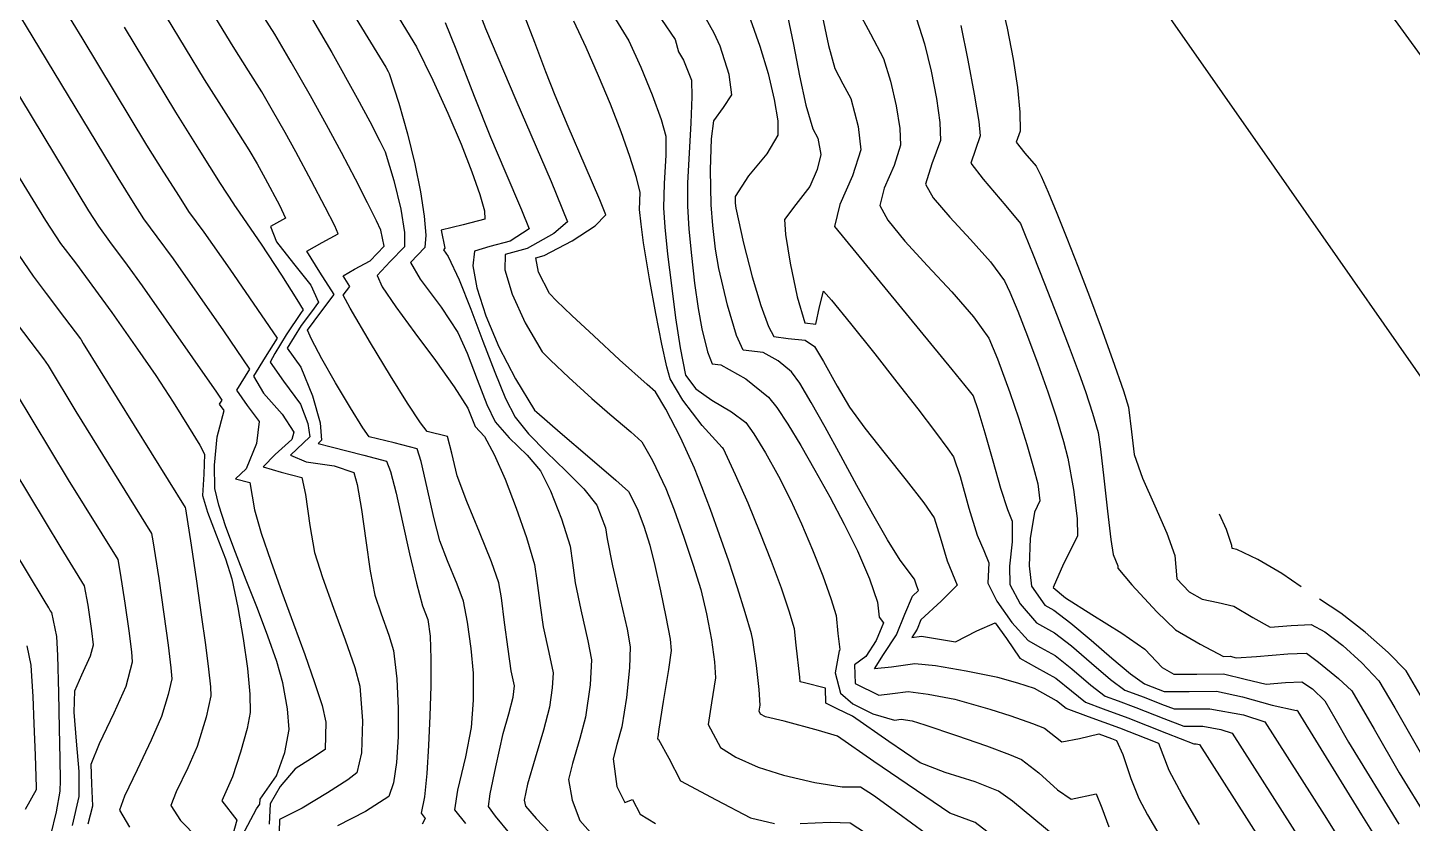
# Model space of a CAD drawing. Extents: x -367 to 63045, y 275 to 109039.
# Drawn here: x 62288.81 to 62336.42, y 108413.32 to 108440.67 of the extents above; entities that cross this region are included whole.
import ezdxf

# ---------------------------------------------------------------- set-up
doc = ezdxf.new("R2010")
doc.units = 0
doc.header["$LTSCALE"] = 25.401856
doc.header["$MEASUREMENT"] = 0
doc.layers.add('curve livello 5m', color=7, linetype='Continuous')
doc.layers.add('Strade', color=7, linetype='Continuous')
doc.layers.add('no_plot', color=5, linetype='Continuous', plot=False)

msp = doc.modelspace()

# ---------------------------------------------------------------- linework, layer by layer
at = {"layer": 'curve livello 5m', "color": 2, "flags": 128}
for points in [[(62299.44542, 108442.04905), (62301.11737, 108439.3108), (62301.19692, 108439.17154), (62301.23614, 108439.09534), (62301.56918, 108438.07538), (62301.86711, 108437.02322), (62302.11927, 108435.9912), (62302.31497, 108435.03165), (62302.44355, 108434.19692), (62302.49432, 108433.53934), (62302.45662, 108433.11126), (62302.45662, 108433.11126), (62301.96569, 108432.59862), (62302.30471, 108432.02645), (62303.01863, 108431.05945), (62303.60098, 108430.19807), (62303.60098, 108430.19807), (62303.92288, 108429.47971), (62304.26705, 108428.57836), (62304.59886, 108427.71792), (62304.88366, 108427.12226), (62304.88366, 108427.12226), (62305.3617, 108426.57403), (62305.97637, 108425.9785), (62306.44408, 108425.43808), (62306.44408, 108425.43808), (62306.7844, 108424.74921), (62307.15848, 108423.78861), (62307.45409, 108422.84446), (62307.45409, 108422.84446), (62307.53556, 108422.27744), (62307.62974, 108421.5864), (62307.62974, 108421.5864), (62307.82655, 108420.66156), (62308.07107, 108419.59333), (62308.19832, 108418.94275), (62308.19832, 108418.94275), (62308.14694, 108418.07599), (62307.99085, 108416.97439), (62307.99085, 108416.97439), (62307.79318, 108416.23105), (62307.53408, 108415.37608), (62307.40515, 108414.82327), (62307.40515, 108414.82327), (62307.52501, 108414.11624), (62307.78864, 108413.41552), (62307.78864, 108413.41552), (62308.16314, 108413.00687)], [(62322.23048, 108441.73441), (62322.48146, 108440.65391), (62322.68801, 108439.59364), (62322.83887, 108438.61144), (62322.92276, 108437.76513), (62322.92843, 108437.11254), (62322.92843, 108437.11254), (62322.79955, 108436.73736), (62323.09741, 108436.36025), (62323.47993, 108435.90802), (62323.47993, 108435.90802), (62323.65491, 108435.56266), (62323.89844, 108435.01497), (62324.19818, 108434.29674), (62324.54174, 108433.43974), (62324.91678, 108432.47575), (62325.31093, 108431.43656), (62325.71182, 108430.35394), (62326.10708, 108429.25967), (62326.48437, 108428.18553), (62326.48437, 108428.18553), (62326.6524, 108427.63179), (62326.75483, 108426.78087), (62326.8549, 108425.99352), (62326.8549, 108425.99352), (62327.14408, 108425.18562), (62327.56555, 108424.23478), (62327.9805, 108423.29553), (62328.25015, 108422.52241), (62328.25015, 108422.52241), (62328.31523, 108421.72483), (62328.74025, 108421.27207), (62329.19143, 108421.02166), (62329.73777, 108420.90587), (62330.27743, 108420.79048), (62330.27743, 108420.79048), (62330.93805, 108420.39925), (62331.53193, 108420.06241), (62331.53193, 108420.06241), (62332.24971, 108420.11458), (62332.93319, 108420.15381), (62332.93319, 108420.15381), (62333.4056, 108419.8993), (62334.02518, 108419.43128), (62334.68247, 108418.8405), (62335.26804, 108418.21772), (62335.26804, 108418.21772), (62335.81482, 108417.29075), (62336.82058, 108415.52233)], [(62292.11875, 108440.6858), (62293.88575, 108437.76536), (62293.88575, 108437.76536), (62294.68947, 108436.47913), (62295.4296, 108435.31109), (62295.88409, 108434.61167), (62295.88409, 108434.61167), (62295.91886, 108434.56425), (62295.97808, 108434.47959), (62296.83646, 108433.22739), (62297.53024, 108432.16528), (62298.06318, 108431.32823), (62298.27539, 108430.96736), (62298.27539, 108430.96736), (62298.21301, 108430.88378), (62297.6983, 108430.10871), (62297.30362, 108429.47627), (62297.14736, 108429.17618), (62297.14736, 108429.17618), (62297.59844, 108428.52356), (62298.19171, 108427.73328), (62298.19171, 108427.73328), (62298.4423, 108427.07004), (62298.51143, 108426.60558), (62298.51143, 108426.60558), (62297.84698, 108425.97616), (62298.38183, 108425.74711), (62299.34429, 108425.60617), (62300.01966, 108425.38175), (62300.01966, 108425.38175), (62300.14082, 108424.96527), (62300.27926, 108424.11018), (62300.42973, 108423.04201), (62300.58698, 108421.9863), (62300.74577, 108421.16858), (62300.74577, 108421.16858), (62300.95699, 108420.52558), (62301.22837, 108419.78513), (62301.38704, 108419.26567), (62301.38704, 108419.26567), (62301.49627, 108418.28513), (62301.54812, 108417.26925), (62301.54482, 108416.28774), (62301.4886, 108415.41031), (62301.3817, 108414.70667), (62301.22634, 108414.24653), (62301.22634, 108414.24653), (62300.41762, 108413.72764), (62299.46392, 108413.23872)], [(62324.20117, 108412.81297), (62323.403, 108413.47185), (62322.66438, 108414.07773), (62322.18355, 108414.43042), (62321.38468, 108414.74477), (62320.35502, 108415.06963), (62319.49515, 108415.39757), (62319.49515, 108415.39757), (62318.41615, 108416.1319), (62317.16174, 108417.00416), (62316.63822, 108417.25601), (62316.25225, 108417.45243), (62316.23594, 108417.96168), (62315.51271, 108418.14894), (62315.37086, 108418.18567), (62315.35348, 108418.34413), (62315.23238, 108419.44854), (62315.17149, 108420.00392), (62314.99495, 108420.61091), (62314.72563, 108421.40029), (62314.38485, 108422.31796), (62313.99393, 108423.30983), (62313.57419, 108424.32179), (62313.14696, 108425.29974), (62312.73355, 108426.18957), (62312.71232, 108426.22635), (62312.6886, 108426.24234), (62312.00025, 108426.99186), (62311.33786, 108427.86482), (62310.90016, 108428.59932), (62310.78121, 108429.01173), (62310.60802, 108429.79725), (62310.4026, 108430.84377), (62310.18696, 108432.03915), (62309.98311, 108433.27128), (62309.89591, 108433.91457), (62309.84708, 108434.4197), (62309.86566, 108435.00797), (62309.7397, 108435.52724), (62309.51367, 108436.23978), (62309.20754, 108437.09408), (62308.84129, 108438.0386), (62308.4349, 108439.02185), (62308.00833, 108439.99228), (62307.58158, 108440.89839)], [(62314.92704, 108441.07708), (62315.13914, 108440.0891), (62315.34464, 108439.02178), (62315.55913, 108438.01094), (62315.79815, 108437.19241), (62315.79815, 108437.19241), (62315.97102, 108436.86923), (62316.07976, 108436.31105), (62315.94935, 108435.79445), (62315.70052, 108435.207), (62315.70052, 108435.207), (62315.21966, 108434.59796), (62314.82824, 108434.07273), (62314.82824, 108434.07273), (62314.8613, 108433.55735), (62315.02114, 108432.57473), (62315.25979, 108431.41966), (62315.25979, 108431.41966), (62315.52595, 108430.5262), (62315.90134, 108430.4805), (62316.03305, 108431.07828), (62316.16873, 108431.61912), (62316.16873, 108431.61912), (62316.44701, 108431.30243), (62317.10186, 108430.50126), (62317.93683, 108429.45596), (62317.93683, 108429.45596), (62318.69687, 108428.48803), (62319.41242, 108427.56515), (62320.01854, 108426.77226), (62320.45029, 108426.19432), (62320.64273, 108425.91629), (62320.64273, 108425.91629), (62320.86373, 108425.2451), (62321.17238, 108424.15931), (62321.45801, 108423.22953), (62321.45801, 108423.22953), (62321.68197, 108422.69873), (62321.85344, 108422.27836), (62321.85344, 108422.27836), (62321.82494, 108421.57431), (62322.12731, 108420.95206), (62322.64029, 108420.22227), (62323.20999, 108419.60388), (62323.20999, 108419.60388), (62323.63515, 108419.3656), (62324.14, 108419.09252), (62324.14, 108419.09252), (62324.71359, 108418.63455), (62325.36128, 108418.07259), (62325.85726, 108417.69072), (62325.85726, 108417.69072), (62326.29632, 108417.52745), (62326.91235, 108417.30068), (62326.91235, 108417.30068), (62327.87755, 108416.92116), (62328.56374, 108416.65399), (62328.56374, 108416.65399), (62329.21492, 108416.6567), (62329.83052, 108416.54679), (62330.22392, 108416.416), (62330.22392, 108416.416), (62334.34593, 108409.95602)], [(62288.50466, 108432.84999), (62288.99578, 108432.12604), (62288.99578, 108432.12604), (62289.44, 108431.53212), (62290.0775, 108430.69846), (62290.6192, 108429.97979), (62290.6192, 108429.97979), (62290.63393, 108429.95899), (62290.72006, 108429.81622), (62294.22112, 108424.17705), (62294.23039, 108424.1261), (62294.42497, 108422.87809), (62294.6093, 108421.64685), (62294.7757, 108420.48852), (62294.9165, 108419.45926), (62295.02401, 108418.61519), (62295.09055, 108418.01247), (62295.10845, 108417.70723), (62295.10845, 108417.70723), (62294.94671, 108416.96907), (62294.63069, 108415.95533), (62294.63069, 108415.95533), (62294.30905, 108415.23079), (62293.91107, 108414.4055), (62293.72582, 108413.93201), (62293.72582, 108413.93201), (62294.06441, 108413.4168), (62294.65173, 108412.80969)], [(62288.72872, 108413.80091), (62289.10728, 108414.47776), (62289.11325, 108414.50138), (62289.11227, 108414.55199), (62289.07409, 108415.65989), (62289.03186, 108416.73513), (62288.99007, 108417.67681), (62288.9532, 108418.38402), (62288.92571, 108418.75589), (62288.78779, 108419.42222)]]:
    msp.add_lwpolyline(points, dxfattribs=at)
at = {"layer": 'no_plot', "flags": 128}
for points in [[(62286.97752, 108443.6345), (62289.20951, 108439.96139), (62291.90382, 108435.50832), (62292.43594, 108434.65962), (62292.79321, 108434.10473), (62293.25168, 108433.47796), (62293.80764, 108432.72133), (62293.80764, 108432.72133), (62295.53493, 108430.25184), (62296.43801, 108428.93445), (62295.98532, 108428.20906), (62296.35732, 108427.68491), (62296.76162, 108427.13649), (62296.6695, 108426.37265), (62296.31811, 108425.50813), (62295.95764, 108425.16667), (62296.44083, 108425.03448), (62296.60231, 108424.0975), (62296.83708, 108423.29369), (62297.16261, 108422.32992), (62297.54392, 108421.27061), (62297.94602, 108420.18019), (62298.33394, 108419.1231), (62298.67271, 108418.16378), (62298.92734, 108417.36665), (62299.06286, 108416.79614), (62299.06286, 108416.79614), (62299.03281, 108415.85761), (62298.5682, 108415.54734), (62298.0029, 108415.1968), (62297.48267, 108414.58064), (62297.13981, 108413.98793), (62297.1146, 108413.28828)], [(62288.81624, 108443.36461), (62290.66413, 108440.32359), (62292.89478, 108436.63684), (62293.4755, 108435.7075), (62294.01026, 108434.86355), (62294.33865, 108434.3582), (62294.86325, 108433.64279), (62295.7565, 108432.36571), (62297.38031, 108429.99693), (62296.97195, 108429.34359), (62296.56634, 108428.69262), (62296.91447, 108428.10519), (62297.56246, 108427.39026), (62297.9622, 108426.76405), (62297.89297, 108426.50984), (62297.31214, 108425.99557), (62296.90231, 108425.57142), (62297.51797, 108425.38817), (62298.23024, 108425.20812), (62298.35973, 108424.62642), (62298.51262, 108423.55534), (62298.67404, 108422.63304), (62298.93968, 108421.7714), (62299.31789, 108420.71402), (62299.71838, 108419.62725), (62300.05083, 108418.67743), (62300.22495, 108418.03091), (62300.32055, 108416.84604), (62300.28523, 108415.74277), (62300.12957, 108415.05207), (62299.81546, 108414.81085), (62299.11868, 108414.36379), (62298.24827, 108413.84499), (62297.46949, 108413.44688), (62297.43879, 108412.59483)], [(62298.21151, 108441.62817), (62299.25959, 108439.81923), (62300.14131, 108438.25008), (62300.56771, 108437.45025), (62300.92011, 108436.76565), (62301.09278, 108436.40167), (62301.39878, 108435.41386), (62301.63268, 108434.43785), (62301.76325, 108433.6268), (62301.75925, 108433.13391), (62301.27024, 108432.63403), (62300.82524, 108432.1586), (62300.99835, 108431.76772), (62301.47023, 108431.07003), (62302.12042, 108430.18455), (62302.82849, 108429.23029), (62303.47398, 108428.32626), (62303.93642, 108427.59148), (62304.19787, 108426.96454), (62304.51594, 108426.62124), (62304.84536, 108426.00172), (62305.2229, 108425.14545), (62305.60736, 108424.1582), (62305.95754, 108423.14576), (62306.23226, 108422.21389), (62306.31776, 108421.66638), (62306.42602, 108420.81093), (62306.53073, 108420.07607), (62306.72422, 108419.19301), (62306.87088, 108418.49454), (62306.84014, 108417.97602), (62306.74677, 108417.317), (62306.54551, 108416.52564), (62306.25258, 108415.55392), (62305.98847, 108414.66209), (62305.87367, 108414.11036), (62305.92939, 108413.9058), (62306.28603, 108413.4898), (62306.95179, 108412.79012)], [(62300.94509, 108442.03466), (62302.1782, 108440.01512), (62302.73375, 108438.8657), (62303.24999, 108437.73112), (62303.70642, 108436.66316), (62304.0825, 108435.71364), (62304.35774, 108434.93433), (62304.51162, 108434.37703), (62304.52362, 108434.09354), (62303.78516, 108433.89996), (62303.02781, 108433.70727), (62303.15399, 108433.0886), (62303.10614, 108433.03864), (62303.26553, 108432.80465), (62303.64347, 108432.00084), (62304.04841, 108430.99137), (62304.46192, 108429.89539), (62304.86555, 108428.83206), (62305.24087, 108427.92055), (62305.56944, 108427.27999), (62306.02665, 108426.70965), (62306.64556, 108426.08224), (62307.31615, 108425.4375), (62307.92838, 108424.81514), (62308.37222, 108424.25491), (62308.67593, 108423.47502), (62308.72874, 108423.09673), (62308.92035, 108422.174), (62309.1821, 108421.02759), (62309.41643, 108419.98931), (62309.52576, 108419.39096), (62309.49944, 108418.66864), (62309.39173, 108417.64672), (62309.23494, 108416.63178), (62309.23494, 108416.63178), (62309.06609, 108416.02939), (62308.93663, 108415.53617), (62309.06396, 108414.58689), (62309.34397, 108414.0409), (62309.60218, 108414.13603), (62309.87036, 108413.63389), (62310.39, 108413.31521)], [(62303.86808, 108413.31471), (62303.49536, 108413.78093), (62303.49536, 108413.78093), (62303.60029, 108414.45868), (62303.86953, 108415.60855), (62304.06805, 108416.60916), (62304.13099, 108417.55328), (62304.13377, 108418.48046), (62304.13377, 108418.48046), (62304.05785, 108419.32454), (62303.93001, 108420.24021), (62303.78859, 108420.95276), (62303.78859, 108420.95276), (62303.57198, 108421.54361), (62303.24252, 108422.33953), (62302.98015, 108423.02875), (62302.98015, 108423.02875), (62302.77135, 108423.83341), (62302.54321, 108424.8543), (62302.33712, 108425.75362), (62302.19443, 108426.19358), (62302.19443, 108426.19358), (62301.40339, 108426.4038), (62300.54955, 108426.61078), (62300.54955, 108426.61078), (62300.33002, 108426.92039), (62299.90106, 108427.60697), (62299.39136, 108428.46452), (62299.39136, 108428.46452), (62298.92204, 108429.29351), (62298.5633, 108429.96164), (62298.42274, 108430.26848), (62298.42274, 108430.26848), (62298.88851, 108430.88993), (62299.34573, 108431.50514), (62298.85174, 108432.26518), (62298.40165, 108432.98796), (62298.40165, 108432.98796), (62298.93691, 108433.2884), (62299.47996, 108433.5905), (62299.47996, 108433.5905), (62299.36326, 108433.85876), (62299.03741, 108434.50564), (62298.57036, 108435.39912), (62298.03009, 108436.40716), (62298.03009, 108436.40716), (62297.66297, 108437.0676), (62297.22752, 108437.82984), (62296.85438, 108438.46523), (62296.85438, 108438.46523), (62296.39822, 108439.18639), (62295.86767, 108440.0224), (62295.86767, 108440.0224), (62295.02799, 108441.4102)], [(62305.38221, 108412.96431), (62304.88933, 108413.56743), (62304.65271, 108413.89472), (62304.65271, 108413.89472), (62304.71352, 108414.32759), (62304.90172, 108415.25704), (62305.16086, 108416.40422), (62305.16086, 108416.40422), (62305.34681, 108417.08073), (62305.50268, 108417.65961), (62305.50268, 108417.65961), (62305.54344, 108418.04634), (62305.43173, 108418.56573), (62305.3228, 108419.30411), (62305.20583, 108420.22328), (62305.09648, 108421.06808), (62305.01043, 108421.58332), (62305.01043, 108421.58332), (62304.75371, 108422.313), (62304.33968, 108423.32479), (62303.90284, 108424.38561), (62303.57772, 108425.26237), (62303.57772, 108425.26237), (62303.39132, 108426.04115), (62303.24253, 108426.61249), (62303.24253, 108426.61249), (62302.54082, 108426.79047), (62302.31354, 108427.08549), (62301.87145, 108427.7587), (62301.27813, 108428.70834), (62300.59715, 108429.83268), (62299.89207, 108431.02995), (62299.89207, 108431.02995), (62299.65504, 108431.4714), (62299.88091, 108431.77403), (62299.64987, 108432.1369), (62300.04671, 108432.37163), (62300.58672, 108432.66039), (62300.58672, 108432.66039), (62301.06188, 108433.15656), (62300.94941, 108433.70799), (62300.80032, 108434.03788), (62300.49467, 108434.65179), (62300.0772, 108435.46281), (62299.59263, 108436.38405), (62299.0857, 108437.32862), (62299.0857, 108437.32862), (62298.52827, 108438.33142), (62297.86708, 108439.48882), (62297.3005, 108440.45359), (62297.3005, 108440.45359), (62296.85864, 108441.15093)], [(62304.31418, 108441.24322), (62304.55124, 108440.64207), (62305.59088, 108438.19276), (62306.80064, 108435.38019), (62307.37079, 108434.00041), (62306.89859, 108433.59133), (62305.97852, 108433.08415), (62305.22802, 108432.87436), (62305.21817, 108432.35263), (62305.46513, 108431.51645), (62305.90962, 108430.52267), (62306.49237, 108429.52815), (62306.7795, 108429.24203), (62307.41535, 108428.64896), (62308.20917, 108427.92687), (62308.82884, 108427.38974), (62309.54856, 108426.77523), (62309.92762, 108426.4388), (62310.29605, 108425.79432), (62310.74659, 108424.8358), (62311.03708, 108424.09606), (62311.37153, 108423.16011), (62311.69367, 108422.19122), (62311.94722, 108421.35267), (62312.14506, 108420.52021), (62312.31804, 108419.62937), (62312.41995, 108418.86898), (62312.4615, 108418.3231), (62312.31538, 108417.45633), (62312.20708, 108416.71617), (62312.62969, 108415.92486), (62313.15254, 108415.59273), (62313.9183, 108415.24468), (62314.79486, 108414.97777), (62315.86667, 108414.72831), (62316.81218, 108414.57113), (62317.44206, 108414.57584), (62317.89459, 108414.28637), (62318.72839, 108413.68134), (62319.66417, 108412.99715)], [(62329.0936, 108413.28352), (62328.5052, 108414.29535), (62328.05052, 108415.13706), (62328.05052, 108415.13706), (62327.69512, 108416.06247), (62327.26749, 108416.23536), (62326.35496, 108416.58728), (62326.35496, 108416.58728), (62325.27801, 108416.98372), (62324.51043, 108417.26915), (62324.51043, 108417.26915), (62324.18648, 108417.53359), (62323.42086, 108417.95456), (62322.85695, 108418.14338), (62322.16043, 108418.331), (62322.16043, 108418.331), (62321.0803, 108418.55313), (62320.02436, 108418.72819), (62319.30939, 108418.80366), (62319.30939, 108418.80366), (62318.50802, 108418.68444), (62317.92829, 108418.62722), (62317.92829, 108418.62722), (62318.23256, 108419.11911), (62318.68582, 108419.80088), (62318.68582, 108419.80088), (62318.97232, 108420.51317), (62319.22752, 108421.12308), (62319.22752, 108421.12308), (62319.44007, 108421.32476), (62319.38026, 108421.46863), (62319.30446, 108421.71841), (62318.80859, 108422.36707), (62318.37311, 108423.06741), (62317.86661, 108423.94964), (62317.32005, 108424.93838), (62316.76442, 108425.95822), (62316.23068, 108426.93376), (62315.74982, 108427.78961), (62315.3528, 108428.45038), (62315.0706, 108428.84066), (62315.0706, 108428.84066), (62314.60586, 108429.21695), (62314.09012, 108429.5016), (62314.09012, 108429.5016), (62313.40607, 108429.58487), (62313.17873, 108430.08801), (62312.86909, 108431.12743), (62312.57004, 108432.39132), (62312.57004, 108432.39132), (62312.46186, 108433.05381), (62312.36552, 108433.86717), (62312.30993, 108434.58739), (62312.30993, 108434.58739), (62312.29026, 108435.78058), (62312.3239, 108436.84621), (62312.40076, 108437.46457), (62312.40076, 108437.46457), (62312.72727, 108437.92499), (62313.02013, 108438.35834), (62313.02013, 108438.35834), (62312.92884, 108439.06161), (62312.62083, 108440.0408), (62312.62083, 108440.0408), (62312.40534, 108440.48459), (62312.03017, 108441.16569)], [(62317.3159, 108441.33666), (62317.78526, 108440.46293), (62318.23873, 108439.61145), (62318.47389, 108438.83459), (62318.66716, 108437.98589), (62318.79135, 108437.20502), (62318.81923, 108436.63165), (62318.60171, 108435.93347), (62318.25244, 108435.15211), (62318.10896, 108434.56391), (62318.38051, 108434.05811), (62318.97246, 108433.33714), (62319.75052, 108432.48557), (62320.58043, 108431.58799), (62321.32792, 108430.72901), (62321.85871, 108429.9932), (62322.15842, 108429.28637), (62322.5813, 108428.13587), (62322.87259, 108427.26018), (62323.1586, 108426.34575), (62323.39457, 108425.54002), (62323.53577, 108424.99043), (62323.60863, 108424.40095), (62323.42497, 108424.01303), (62323.28095, 108423.11413), (62323.24295, 108422.17529), (62323.32235, 108421.47817), (62323.78372, 108420.8218), (62324.09351, 108420.65146), (62324.67789, 108420.20514), (62325.36949, 108419.61692), (62326.07995, 108418.99795), (62326.72093, 108418.45936), (62327.20409, 108418.11229), (62327.46973, 108418.01408), (62327.88552, 108417.85126), (62328.74667, 108417.85021), (62329.68515, 108417.85874), (62330.57145, 108417.66441), (62331.5973, 108417.37885), (62332.43255, 108417.20335), (62332.45533, 108417.20484), (62332.47003, 108417.19264), (62332.48536, 108417.16604), (62334.67159, 108413.61001), (62337.2458, 108409.48393)], [(62293.57337, 108441.048), (62294.87671, 108438.89388), (62295.70021, 108437.59623), (62296.40826, 108436.47686), (62296.693, 108435.98807), (62296.97447, 108435.4857), (62297.4596, 108434.56994), (62297.67273, 108434.12921), (62297.15342, 108433.83902), (62297.36295, 108433.30608), (62297.94346, 108432.57034), (62298.54324, 108431.81826), (62298.81056, 108431.23625), (62298.56313, 108430.89894), (62298.21043, 108430.43217), (62297.72839, 108429.65974), (62298.2008, 108429.00704), (62298.60455, 108428.01969), (62298.86826, 108427.08955), (62298.9128, 108426.49566), (62298.79165, 108426.3809), (62299.24326, 108426.25735), (62300.36814, 108425.97376), (62301.14633, 108425.77467), (62301.2817, 108425.41973), (62301.47105, 108424.66483), (62301.6951, 108423.66745), (62301.93457, 108422.58505), (62302.17016, 108421.57512), (62302.38259, 108420.79512), (62302.56676, 108420.32219), (62302.64539, 108419.75898), (62302.66691, 108418.97874), (62302.66327, 108418.03922), (62302.63717, 108417.0173), (62302.59131, 108415.9898), (62302.52837, 108415.0336), (62302.45108, 108414.22554), (62302.33801, 108413.66714), (62302.47898, 108413.48735), (62302.3674, 108413.28796)], [(62303.15614, 108440.8552), (62303.52482, 108439.94392), (62304.16233, 108438.3129), (62304.72092, 108436.90453), (62305.21281, 108435.74568), (62305.78519, 108434.41496), (62306.05495, 108433.76214), (62305.39622, 108433.32862), (62304.69403, 108433.14682), (62304.17162, 108432.9863), (62304.10958, 108432.48841), (62304.24809, 108431.72456), (62304.55852, 108430.77059), (62305.01219, 108429.70233), (62305.58046, 108428.5956), (62306.23468, 108427.52626), (62306.31332, 108427.4529), (62307.11691, 108426.75285), (62308.13738, 108425.88128), (62309.03373, 108425.11324), (62309.465, 108424.72376), (62309.76234, 108424.14177), (62309.98923, 108423.53339), (62310.19824, 108422.87717), (62310.37324, 108422.1862), (62310.56918, 108421.3164), (62310.75346, 108420.41925), (62310.8935, 108419.64618), (62310.93557, 108419.26306), (62310.84209, 108418.61318), (62310.65705, 108417.5121), (62310.50751, 108416.55936), (62310.47903, 108416.28917), (62310.46811, 108416.24907), (62310.48302, 108416.19435), (62310.49247, 108416.19783), (62310.85673, 108415.56282), (62311.25003, 108414.77937), (62312.48073, 108414.12976), (62313.65917, 108413.50773), (62314.48157, 108413.31632)], [(62321.78579, 108413.03751), (62321.38918, 108413.34927), (62321.38918, 108413.34927), (62320.51482, 108413.66382), (62317.90316, 108415.44121), (62316.65073, 108416.31209), (62315.99566, 108416.5137), (62314.81788, 108416.83257), (62314.81788, 108416.83257), (62314.17743, 108416.98163), (62314.00936, 108417.07035), (62313.95424, 108417.17355), (62313.98742, 108417.38314), (62313.95613, 108417.92229), (62313.86545, 108418.748), (62313.74259, 108419.61256), (62313.74259, 108419.61256), (62313.69619, 108419.82816), (62313.47815, 108420.57083), (62313.21055, 108421.42057), (62312.91058, 108422.3275), (62312.59544, 108423.24177), (62312.28231, 108424.11349), (62311.98838, 108424.8928), (62311.73084, 108425.52983), (62311.73084, 108425.52983), (62311.24906, 108426.58438), (62310.75254, 108427.55624), (62310.39024, 108428.15385), (62310.39024, 108428.15385), (62310.10502, 108428.40083), (62309.15809, 108429.25828), (62308.26861, 108430.07503), (62307.5171, 108430.77597), (62306.98408, 108431.28601), (62306.75007, 108431.53004), (62306.75007, 108431.53004), (62306.37174, 108432.26231), (62306.28442, 108432.76241), (62306.28442, 108432.76241), (62306.56082, 108432.83968), (62307.53399, 108433.34668), (62308.32133, 108433.86483), (62308.68664, 108434.23869), (62308.68664, 108434.23869), (62308.47992, 108434.75658), (62307.97847, 108435.92309), (62307.39544, 108437.27363), (62306.944, 108438.3436), (62306.944, 108438.3436), (62306.62764, 108439.15251), (62306.24032, 108440.1681), (62305.89189, 108441.07853)], [(62309.02024, 108440.96658), (62309.47099, 108440.22484), (62309.88834, 108439.31472), (62310.27975, 108438.3607), (62310.58547, 108437.51687), (62310.74575, 108436.93735), (62310.74498, 108436.28812), (62310.68899, 108435.31396), (62310.66803, 108434.4756), (62310.71683, 108433.8148), (62310.81181, 108432.88848), (62310.93931, 108431.81197), (62311.08568, 108430.70062), (62311.23725, 108429.66977), (62311.42183, 108428.72937), (62311.78182, 108428.25495), (62312.329, 108427.86688), (62313.00351, 108427.46195), (62313.49841, 108427.09779), (62313.77771, 108426.71122), (62314.17501, 108426.05554), (62314.61827, 108425.25552), (62315.03542, 108424.43594), (62315.41037, 108423.61809), (62315.79199, 108422.71657), (62316.1427, 108421.82672), (62316.42493, 108421.04388), (62316.60111, 108420.46339), (62316.66423, 108419.84186), (62316.72915, 108419.29568), (62316.74222, 108419.27809), (62316.7063, 108419.25174), (62316.57635, 108418.49729), (62316.75317, 108417.7883), (62317.17514, 108417.42562), (62317.86485, 108417.08567), (62318.61537, 108416.87045), (62318.84589, 108416.8999), (62319.21344, 108416.83896), (62319.65348, 108416.70754), (62320.74811, 108416.33868), (62321.77095, 108415.97902), (62322.56617, 108415.68463), (62322.97793, 108415.51157), (62323.56907, 108415.05463), (62324.21791, 108414.4751), (62324.68918, 108414.15058), (62325.54206, 108414.33441), (62325.73647, 108413.85428), (62325.97713, 108413.20155)], [(62310.60176, 108440.9571), (62311.07502, 108440.26985), (62311.18267, 108439.84644), (62311.3604, 108439.55129), (62311.62585, 108438.86673), (62311.64559, 108438.29484), (62311.60745, 108437.40012), (62311.54575, 108436.35782), (62311.49482, 108435.34319), (62311.48898, 108434.53149), (62311.54053, 108433.74951), (62311.62822, 108432.83569), (62311.74009, 108431.89123), (62311.86413, 108431.0173), (62311.98838, 108430.31512), (62312.18451, 108429.53155), (62312.34613, 108429.1142), (62312.63884, 108429.07857), (62313.50447, 108428.6008), (62314.28451, 108427.96922), (62314.56446, 108427.61039), (62314.94097, 108427.04233), (62315.38733, 108426.31131), (62315.87684, 108425.46355), (62316.38281, 108424.5453), (62316.87852, 108423.60281), (62317.33729, 108422.6823), (62317.75279, 108421.72045), (62318.03073, 108420.92286), (62318.08744, 108420.40568), (62318.23087, 108420.2127), (62317.98168, 108419.60446), (62317.62421, 108419.05063), (62317.23359, 108418.76407), (62317.25409, 108418.12417), (62318.06834, 108417.72284), (62318.54098, 108417.77835), (62319.07764, 108417.85178), (62319.76635, 108417.76495), (62320.68693, 108417.58498), (62321.17139, 108417.45371), (62321.88497, 108417.24059), (62322.61362, 108417.00956), (62323.35163, 108416.75564), (62323.7723, 108416.59272), (62324.36873, 108416.11837), (62324.9773, 108416.24089), (62325.63911, 108416.39218), (62326.07627, 108416.23058), (62326.24803, 108416.16331), (62326.46281, 108415.68173), (62326.7421, 108414.86341), (62327.01382, 108414.16931), (62327.31432, 108413.61301), (62327.7032, 108412.94429)], [(62313.65681, 108440.94535), (62313.98589, 108440.03936), (62314.26712, 108439.09467), (62314.47793, 108438.20644), (62314.59571, 108437.46985), (62314.5979, 108436.98005), (62314.21991, 108436.33075), (62313.58663, 108435.57958), (62313.13815, 108434.87357), (62313.13088, 108434.64329), (62313.1517, 108434.46752), (62313.42361, 108433.26046), (62313.72254, 108432.10985), (62314.01694, 108431.12156), (62314.27528, 108430.4015), (62314.46601, 108430.05553), (62314.95565, 108429.98454), (62315.5414, 108429.92464), (62315.8567, 108429.7121), (62316.17582, 108429.1961), (62316.63946, 108428.34894), (62317.05873, 108427.63037), (62317.58996, 108426.9045), (62318.28868, 108426.02048), (62319.01327, 108425.11809), (62319.62212, 108424.33711), (62319.9736, 108423.81735), (62320.1765, 108423.1627), (62320.41914, 108422.34908), (62320.77072, 108421.50338), (62320.21997, 108420.95572), (62319.52129, 108420.31783), (62319.38997, 108419.99729), (62319.20633, 108419.71277), (62319.54114, 108419.75554), (62320.163, 108419.64645), (62320.70727, 108419.56221), (62321.43725, 108419.9325), (62322.06809, 108420.21134), (62322.465, 108419.67867), (62322.92313, 108418.99492), (62323.49005, 108418.67719), (62324.16324, 108418.31306), (62324.69949, 108417.87106), (62325.18384, 108417.47993), (62325.78716, 108417.25559), (62326.63365, 108416.94398), (62327.95995, 108416.42247), (62328.90285, 108416.05536), (62328.9798, 108416.05568), (62329.09904, 108416.02723), (62335.30184, 108406.30625)], [(62316.1401, 108441.03625), (62316.33648, 108440.05769), (62316.55703, 108439.26453), (62316.83567, 108438.74584), (62317.10488, 108438.24034), (62317.35922, 108437.27531), (62317.44949, 108436.47135), (62317.17262, 108435.58267), (62316.72806, 108434.58812), (62316.54543, 108433.83943), (62320.57906, 108428.92268), (62321.18305, 108428.18373), (62321.31186, 108428.01523), (62321.4803, 108427.54864), (62321.71777, 108426.74567), (62321.98952, 108425.78547), (62322.26081, 108424.84719), (62322.49689, 108424.10998), (62322.66215, 108423.71246), (62322.6544, 108422.99773), (62322.56132, 108422.1648), (62322.57364, 108421.52624), (62322.93502, 108420.86809), (62323.49686, 108420.21284), (62324.11676, 108419.87199), (62324.69931, 108419.41847), (62325.38508, 108418.82658), (62326.04017, 108418.26477), (62326.53067, 108417.9015), (62327.19104, 108417.65738), (62327.79515, 108417.41984), (62328.22463, 108417.25263), (62328.811, 108417.25191), (62329.45003, 108417.25772), (62330.60849, 108417.05089), (62331.3488, 108416.80477), (62333.39003, 108413.60579), (62337.20695, 108407.51947)], [(62319.37259, 108440.98255), (62319.64064, 108440.12291), (62319.8759, 108439.17345), (62320.05877, 108438.23476), (62320.16965, 108437.4074), (62320.18896, 108436.79195), (62319.90044, 108435.99518), (62319.67249, 108435.28839), (62319.94052, 108434.8263), (62320.51592, 108434.15661), (62321.22996, 108433.3856), (62321.91393, 108432.61957), (62322.39912, 108431.96481), (62322.57926, 108431.58525), (62322.85325, 108430.92273), (62323.18549, 108430.06876), (62323.54038, 108429.11482), (62323.88232, 108428.15242), (62324.16479, 108427.29399), (62324.42121, 108426.44897), (62324.57464, 108425.87088), (62324.76818, 108424.79208), (62324.89086, 108423.79954), (62324.90589, 108423.19103), (62324.42688, 108422.24058), (62324.07257, 108421.43095), (62324.07257, 108421.43095), (62324.49407, 108421.06875), (62325.40147, 108420.4971), (62326.43085, 108419.86163), (62327.21831, 108419.30799), (62327.80948, 108418.67823), (62328.21588, 108418.45268), (62329.00878, 108418.44887), (62329.92026, 108418.45976), (62330.67251, 108418.2783), (62331.39395, 108418.10821), (62332.05532, 108418.15915), (62332.61461, 108418.18783), (62332.9832, 108417.94395), (62333.4027, 108417.53434), (62333.74994, 108416.93568), (62334.22413, 108416.1089), (62335.95423, 108413.29478)], [(62320.89169, 108440.74583), (62321.13276, 108439.55459), (62321.35157, 108438.38521), (62321.50718, 108437.44774), (62321.5587, 108436.95224), (62321.23602, 108436.01287), (62321.65793, 108435.46694), (62322.44225, 108434.54922), (62322.93952, 108433.93641), (62323.08523, 108433.60056), (62323.3808, 108432.86661), (62323.77128, 108431.87581), (62324.20173, 108430.76941), (62324.61719, 108429.68864), (62324.96271, 108428.77475), (62325.18334, 108428.16898), (62325.41647, 108427.42096), (62325.61352, 108426.75134), (62325.69307, 108426.18731), (62325.8096, 108425.19026), (62325.93819, 108424.05581), (62326.05395, 108423.07959), (62326.13194, 108422.55723), (62326.28586, 108422.17431), (62326.29304, 108422.08632), (62326.77005, 108421.51722), (62327.63618, 108420.59456), (62328.27486, 108419.97515), (62329.11706, 108419.47607), (62329.92409, 108419.05982), (62330.15538, 108419.06078), (62330.35536, 108419.01307), (62331.06064, 108419.0546), (62332.14054, 108419.14498), (62332.7739, 108419.17082), (62333.19549, 108418.86474), (62333.87791, 108418.29887), (62334.33537, 108417.87603), (62334.33537, 108417.87603), (62335.09883, 108416.55429), (62335.96291, 108415.05175), (62337.91689, 108411.88716)], [(62296.18184, 108412.88406), (62296.67964, 108413.82011), (62296.67964, 108413.82011), (62296.79042, 108413.98172), (62296.79645, 108414.14932), (62297.3662, 108414.94732), (62297.64604, 108415.74903), (62297.80124, 108416.54261), (62297.80124, 108416.54261), (62297.74577, 108417.2522), (62297.58076, 108418.15434), (62297.58076, 108418.15434), (62297.36789, 108418.88709), (62297.06446, 108419.75418), (62296.70434, 108420.70296), (62296.3214, 108421.6808), (62295.94951, 108422.63506), (62295.62252, 108423.51312), (62295.37431, 108424.26234), (62295.23875, 108424.83008), (62295.23875, 108424.83008), (62295.22661, 108425.63381), (62295.31674, 108426.61199), (62295.31674, 108426.61199), (62295.56104, 108427.50894), (62295.4043, 108427.7255), (62295.4957, 108427.87196), (62295.31336, 108428.13796), (62292.75203, 108431.79987), (62292.23691, 108432.50367), (62291.6344, 108433.31863), (62291.24776, 108433.85126), (62291.24776, 108433.85126), (62290.91286, 108434.3798), (62287.39435, 108440.18376)], [(62288.10764, 108436.17227), (62289.4168, 108434.04792), (62289.94029, 108433.25221), (62290.4459, 108432.58377), (62291.69641, 108430.87841), (62292.58464, 108429.62242), (62293.21212, 108428.71143), (62293.80597, 108427.79464), (62294.33478, 108426.95358), (62294.72018, 108426.31508), (62294.8838, 108426.00594), (62294.85993, 108425.32556), (62294.82159, 108424.58455), (62294.98619, 108424.01971), (62295.28594, 108423.23382), (62295.60464, 108422.40749), (62295.82608, 108421.72132), (62296.03672, 108420.73664), (62296.22, 108419.67435), (62296.36084, 108418.64475), (62296.44415, 108417.75817), (62296.45484, 108417.12492), (62296.35155, 108416.58339), (62296.12821, 108415.76441), (62295.85183, 108414.91368), (62295.48397, 108414.09115), (62295.99826, 108413.42529), (62295.80736, 108412.73156)], [(62288.40536, 108430.52644), (62288.91353, 108429.86192), (62289.34533, 108429.28906), (62289.50884, 108429.05815), (62290.46505, 108427.47312), (62293.06771, 108423.28101), (62293.11421, 108423.02544), (62293.3134, 108421.73747), (62293.49333, 108420.50623), (62293.63844, 108419.44539), (62293.7332, 108418.66861), (62293.76205, 108418.28954), (62293.64272, 108417.74492), (62293.40956, 108416.99697), (62293.05456, 108416.17429), (62292.56636, 108415.1599), (62292.13928, 108414.25802), (62291.96767, 108413.77286), (62292.30424, 108413.18228)], [(62290.88735, 108413.30065), (62291.04903, 108413.92489), (62291.04903, 108413.92489), (62291.01266, 108414.67321), (62290.98852, 108415.3556), (62290.98852, 108415.3556), (62291.27564, 108416.0598), (62291.78265, 108417.11601), (62292.18843, 108418.03862), (62292.18843, 108418.03862), (62292.41566, 108418.87185), (62292.38538, 108419.22022), (62292.29263, 108419.94057), (62292.15699, 108420.88979), (62291.99804, 108421.92477), (62291.99804, 108421.92477), (62291.91431, 108422.38497), (62290.21005, 108425.13003), (62288.38375, 108428.15731)], [(62290.34894, 108413.24646), (62290.58246, 108414.24446), (62290.58246, 108414.24446), (62290.57814, 108415.10023), (62290.49013, 108416.14408), (62290.40987, 108417.14609), (62290.42886, 108417.87631), (62290.42886, 108417.87631), (62290.66813, 108418.42316), (62290.9673, 108419.08026), (62290.9673, 108419.08026), (62291.06926, 108419.45416), (62291.01406, 108419.93373), (62290.88186, 108420.8241), (62290.88186, 108420.8241), (62290.76091, 108421.48892), (62289.95504, 108422.78694), (62287.25866, 108427.25647)], [(62289.59796, 108412.91092), (62289.80136, 108413.71574), (62289.92769, 108414.42985), (62289.92769, 108414.42985), (62289.93369, 108414.7865), (62289.9256, 108415.54206), (62289.90556, 108416.58482), (62289.87574, 108417.80304), (62289.83826, 108419.08501), (62289.83826, 108419.08501), (62289.809, 108419.74431), (62289.63867, 108420.56724), (62289.58333, 108420.63749), (62289.5307, 108420.72354), (62289.36847, 108420.99344), (62286.13357, 108426.35563)], [(62332.58911, 108421.4474), (62331.92723, 108421.91004), (62331.10846, 108422.38523), (62330.37841, 108422.73041), (62330.37841, 108422.73041), (62330.22316, 108422.76346), (62330.21443, 108422.87051), (62330.02924, 108423.41932), (62329.78308, 108423.94361)], [(62340.62732, 108410.98254), (62340.51749, 108411.19146), (62340.22806, 108411.66645), (62339.80216, 108412.34911), (62339.44045, 108412.93745), (62339.44045, 108412.93745), (62338.26751, 108414.97122), (62336.9286, 108417.3254), (62336.20071, 108418.55941), (62336.20071, 108418.55941), (62335.58812, 108419.19448), (62334.79423, 108419.89516), (62333.9587, 108420.54563), (62333.2212, 108421.03007)], [(62315.37042, 108413.31369), (62316.40393, 108413.36376), (62317.09228, 108413.33583), (62317.61119, 108412.99001)]]:
    msp.add_lwpolyline(points, dxfattribs=at)
at = {"layer": 'Strade', "color": 2, "linetype": 'Continuous', "flags": 128}
for points in [[(62254.11436, 108517.40119), (62261.49035, 108514.41818), (62268.72835, 108511.31218), (62275.39415, 108508.03471), (62275.95035, 108507.52317), (62276.28334, 108506.93616), (62277.13234, 108503.21917), (62277.84634, 108501.52817), (62279.38934, 108499.81817), (62284.58134, 108496.49817), (62292.08933, 108491.30416), (62299.97034, 108485.00916), (62307.01433, 108478.31515), (62313.47433, 108471.35515), (62319.10833, 108464.33114), (62323.28832, 108458.51914), (62324.72132, 108456.47814), (62326.33731, 108454.15315), (62331.39531, 108447.02114), (62336.68046, 108439.73943), (62343.3773, 108430.36613), (62348.49121, 108423.51612), (62350.51, 108420.98863)], [(62345.91536, 108416.33661), (62342.97219, 108420.23089), (62338.1283, 108426.64014), (62331.67711, 108435.87671), (62326.39732, 108443.43614), (62321.37032, 108450.69415), (62318.36131, 108455.04715), (62313.19532, 108462.25715), (62306.77433, 108470.03715), (62299.98334, 108477.09016), (62292.34734, 108483.93117), (62284.92634, 108489.63716), (62276.46434, 108495.21117), (62267.84035, 108499.89018), (62258.81435, 108503.97818), (62251.18735, 108506.82719), (62243.46735, 108509.19819), (62236.18935, 108511.0092)]]:
    msp.add_lwpolyline(points, dxfattribs=at)

doc.saveas('drawing.dxf')
